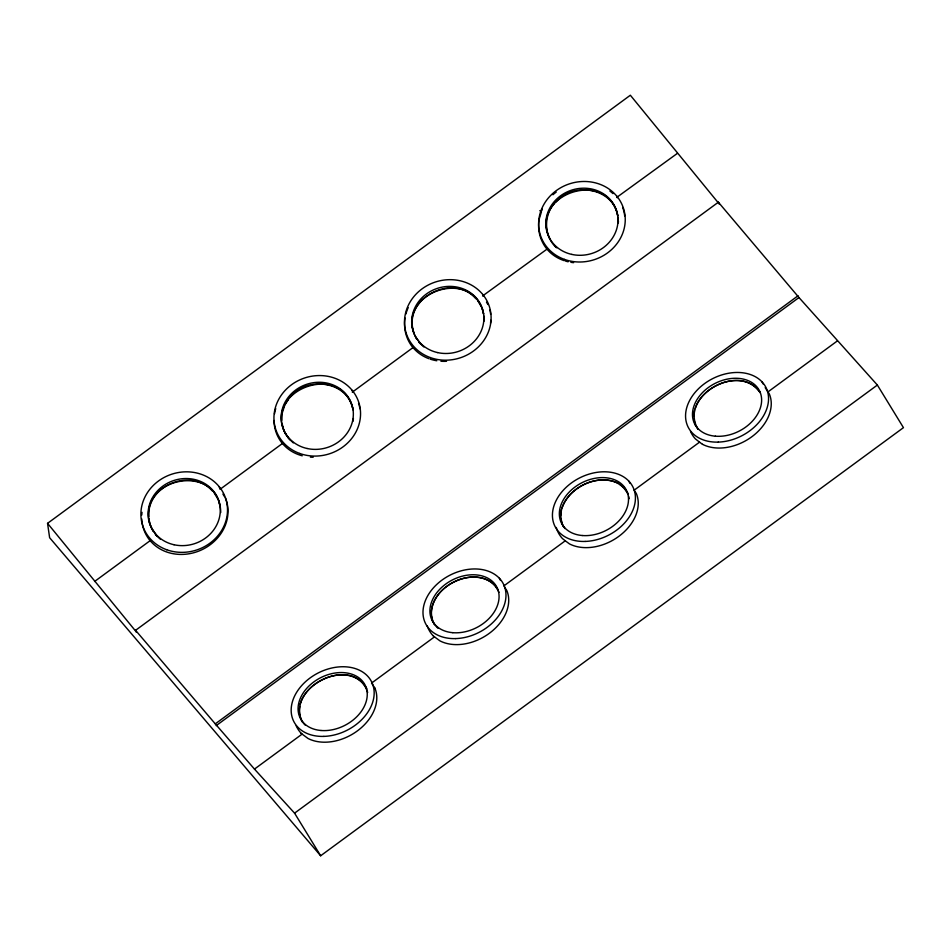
<?xml version="1.0" encoding="UTF-8"?>
<svg xmlns="http://www.w3.org/2000/svg" width="951" height="951" viewBox="0 0 951 951"><rect width="100%" height="100%" fill="white"/><g stroke="black" fill="none" stroke-linecap="round" stroke-linejoin="round"><path stroke-width="1.43" d="M148.796 516.559C146.751 485.117 191.71 467.428 212.239 490.882M281.853 420.294L282.067 413.614L284.789 405.102L288.426 399.456M484 321.2L484.166 316.219M618.138 223.009L618.305 218.029M299.85 706.617C298.388 713.25 300.29 720.549 305.319 725.221M431.255 612.551C433.323 584.615 473.111 565.762 494.829 584.853M560.698 515.383L561.316 509.677M693.826 416.051L694.444 410.345M352.928 421.436L353.415 418.547M541.404 211.907L539.098 219.491A43.651 40.073 -21 0 0 546.98 249.162A43.71 38.706 -23.8 0 0 564.24 260.669M542.248 209.172L541.797 210.635L539.788 210.706M300.064 704.632C307.149 678.194 350.895 661.706 366.801 688.524M562.053 507.893C569.792 486.46 597.43 473.574 618.483 483.251M695.181 408.561C703.11 383.859 743.741 368.501 760.182 392.668C739.961 361.368 678.087 396.222 698.07 429.222L695.181 424.74L694.04 419.653M554.421 203.336C543.437 215.877 543.889 236.145 556.264 247.581M289.746 397.411C306.507 375.586 348.173 380.899 353.047 409.881C342.598 360.227 261.145 390.088 286.025 434.88M556.05 201.826C573.18 181.403 613.133 187.834 617.734 215.794C607.927 167.519 528.233 194.218 549.797 238.677M47.55 523.347L630.347 95.231L719.253 204.001L718.374 202.206L135.577 630.323L136.457 632.106L47.55 523.347L49.63 537.719L320.653 855.769L903.45 427.653L877.369 385.048L798.971 297.544L718.374 202.206M94.589 581.477L150.092 540.703A43.675 40.097 -21 0 1 141.77 518.996M220.002 489.349L282.388 443.523A43.675 40.097 -21 0 1 274.019 420.497M352.298 392.169L412.936 347.626A43.675 40.097 -21 0 1 405.055 317.955M546.98 249.162L482.621 295.916M677.385 153.373L616.664 197.451M320.653 855.769L294.572 813.153L254.476 769.097L215.283 723.866L798.079 295.749M216.174 725.649L798.971 297.544M254.476 769.097L302.121 734.101L308.005 738.463A43.675 31.74 -29.4 0 0 357.909 730.499A43.675 31.74 -29.4 0 0 374.837 688.013M504.529 587.088L506.764 590.452A43.675 31.74 -29.4 0 1 489.848 632.926A43.675 31.74 -29.4 0 1 439.956 640.879L434.5 636.861L371.556 683.091L374.825 688.013M503.78 585.959L565.274 540.798L569.471 543.901A43.675 31.74 -29.4 0 0 619.374 535.936A43.675 31.74 -29.4 0 0 636.302 493.462L634.127 490.205L699.544 442.156L702.468 444.319M702.48 444.307A43.675 31.74 -29.4 0 0 752.372 436.354A43.675 31.74 -29.4 0 0 769.3 393.869L767.968 391.895L837.272 340.993M294.572 813.153L877.369 385.048M619.85 484.309L624.272 487.685L628.064 493.557M699.544 442.156L695.359 438.863A43.71 34.081 -28.2 0 1 690.509 431.374M565.274 540.798L562.421 538.551A43.71 34.081 -28.2 0 1 556.276 527.448M432.943 635.637L434.5 636.861M301.027 733.245L302.121 734.101M554.79 245.774L556.929 247.783M475.833 298.721C452.949 272.01 401.809 298.721 413.97 332.886M418.951 342.36L423.873 346.984M293.324 442.881L288.403 438.256L283.945 430.779L282.352 424.598M155.346 534.521L160.267 539.146M436.319 626.566L437.947 628.278M135.577 630.323L215.283 723.866M420.663 343.965L415.67 336.868M287.345 436.485L290.114 439.861M157.058 536.126L150.888 527.032L148.725 518.628M765.186 387.628L767.968 391.895M564.942 528.554L562.053 524.072L560.912 518.996M495.733 586.244L497.623 589.168M435.51 625.71L432.61 621.229L431.481 616.153M486.496 302.192L487.958 304.558M222.926 494.092L224.377 496.458M477.545 300.326L480.826 305.818M213.951 492.487L218.409 499.964L219.99 506.146M761.941 381.755L763.071 383.954M628.813 481.087L629.942 483.286M499.37 578.256L500.499 580.443M627.969 494.14C610.352 460.153 546.67 492.987 563.788 527.33M498.99 592.366C482.561 556.727 416.918 589.691 434.345 624.486M302.537 722.284C284.052 686.919 354.961 652.897 367.68 692.447M416.574 338.984C391.693 294.192 473.146 264.33 483.595 313.985L482.014 307.803M150.377 525.047L152.968 531.145M616.902 196.286L617.354 197.701M482.763 294.477L483.215 295.88M352.215 390.374L352.678 391.788M219.158 486.639L219.622 488.041M628.682 496.351L629.193 498.645M617.9 217.232L618.471 222.154M484.095 318.288L484.344 320.344M220.739 512.494C219.859 462.234 138.109 475.952 149.569 523.157M552.935 194.765A43.651 40.073 -21 0 1 556.216 192.09M609.888 191.056A43.651 40.073 -21 0 1 612.979 193.624M405.899 314.02A43.675 40.097 -21 0 1 408.205 307.637M274.518 413.851A43.675 40.097 -21 0 1 275.731 408.621M141.782 515.002A43.675 40.097 -21 0 1 142.032 512.351M622.655 207.377A43.71 38.706 -23.8 0 1 624.688 215.877M573.608 262.666A43.71 38.706 -23.8 0 1 570.862 262.298M568.151 261.775A43.71 38.706 -23.8 0 1 565.512 261.073M489.908 310.026A43.71 38.706 -23.8 0 1 490.657 314.341M490.811 320.237A43.71 38.706 -23.8 0 1 490.526 323.209M446.53 361.285A43.71 38.706 -23.8 0 1 440.931 361.237M436.818 360.762A43.71 38.706 -23.8 0 1 430.197 359.133M428.925 358.693A43.71 38.706 -23.8 0 1 413.007 347.59M358.551 403.117A43.71 38.706 -23.8 0 1 359.918 408.799M313.164 457.241A43.71 38.706 -23.8 0 1 310.395 457.146M302.24 455.802A43.71 38.706 -23.8 0 1 282.459 443.487M225.232 497.587A43.71 38.706 -23.8 0 1 205.357 547.931A43.71 38.706 -23.8 0 1 150.163 540.667M432.978 635.613A43.71 34.081 -28.2 0 1 427.177 625.77M301.063 733.209A43.71 34.081 -28.2 0 1 296.165 725.756M718.267 442.108A43.663 32.072 -27.3 0 0 766.565 388.769A43.663 32.072 -27.3 0 0 696.322 391.004A43.663 32.072 -27.3 0 0 718.267 442.108M715.39 436.188A36.388 26.723 -27.3 0 0 761.073 395.188A36.388 26.723 -27.3 0 0 704.691 390.481A36.388 26.723 -27.3 0 0 715.39 436.188M585.138 541.44A43.663 32.072 -27.3 0 0 633.437 488.101A43.663 32.072 -27.3 0 0 563.194 490.336A43.663 32.072 -27.3 0 0 585.138 541.44M582.262 535.52A36.388 26.723 -27.3 0 0 627.945 494.532A36.388 26.723 -27.3 0 0 571.563 489.813A36.388 26.723 -27.3 0 0 582.262 535.52M323.887 736.395A43.663 32.072 -27.3 0 0 372.186 683.056A43.663 32.072 -27.3 0 0 301.931 685.291A43.663 32.072 -27.3 0 0 323.887 736.395M320.998 730.487A36.388 26.723 -27.3 0 0 366.694 689.487A36.388 26.723 -27.3 0 0 310.311 684.768A36.388 26.723 -27.3 0 0 320.998 730.487M455.707 638.596A43.663 32.072 -27.3 0 0 503.994 585.257A43.663 32.072 -27.3 0 0 433.751 587.492A43.663 32.072 -27.3 0 0 455.707 638.596M452.819 632.688A36.388 26.723 -27.3 0 0 498.514 591.688A36.388 26.723 -27.3 0 0 442.132 586.981A36.388 26.723 -27.3 0 0 452.819 632.688M166.687 549.737A43.663 39.894 -18 0 0 227.265 505.647A43.663 39.894 -18 0 0 158.627 480.897A43.663 39.894 -18 0 0 166.687 549.737M174.033 544.745A36.388 33.237 -18 0 0 219.265 502.449A36.388 33.237 -18 0 0 159.257 489.087A36.388 33.237 -18 0 0 174.033 544.745M299.743 453.472A43.663 39.894 -18 0 0 360.31 409.382A43.663 39.894 -18 0 0 291.672 384.632A43.663 39.894 -18 0 0 299.743 453.472M307.09 448.492A36.388 33.237 -18 0 0 352.322 406.184A36.388 33.237 -18 0 0 292.314 392.822A36.388 33.237 -18 0 0 307.09 448.492M430.292 357.576A43.663 39.894 -18 0 0 490.859 313.485A43.663 39.894 -18 0 0 422.22 288.735A43.663 39.894 -18 0 0 430.292 357.576M437.638 352.595A36.388 33.237 -18 0 0 482.87 310.288A36.388 33.237 -18 0 0 422.862 296.926A36.388 33.237 -18 0 0 437.638 352.595M564.418 259.385A43.663 39.894 -18 0 0 624.997 215.295A43.663 39.894 -18 0 0 556.359 190.545A43.663 39.894 -18 0 0 564.418 259.385M571.777 254.404A36.388 33.237 -18 0 0 616.997 212.097A36.388 33.237 -18 0 0 557.001 198.735A36.388 33.237 -18 0 0 571.777 254.404"/></g></svg>
